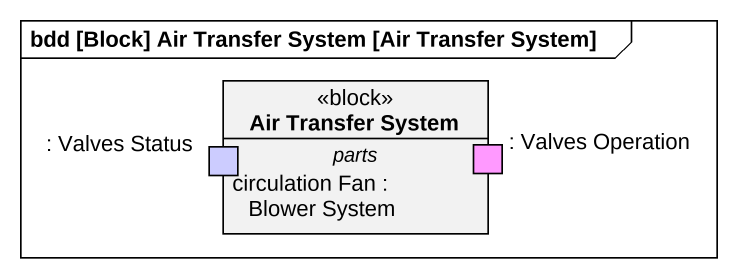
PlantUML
@startuml
mainframe bdd [Block] Air Transfer System [Air Transfer System]
hide circle
hide empty members
class "Air Transfer System" as Air_Transfer_System <<block>> {
  -- parts --
  circulation Fan : Blower System
  -- ports --
  : Valves Status
  : Valves Operation
}
@enduml
